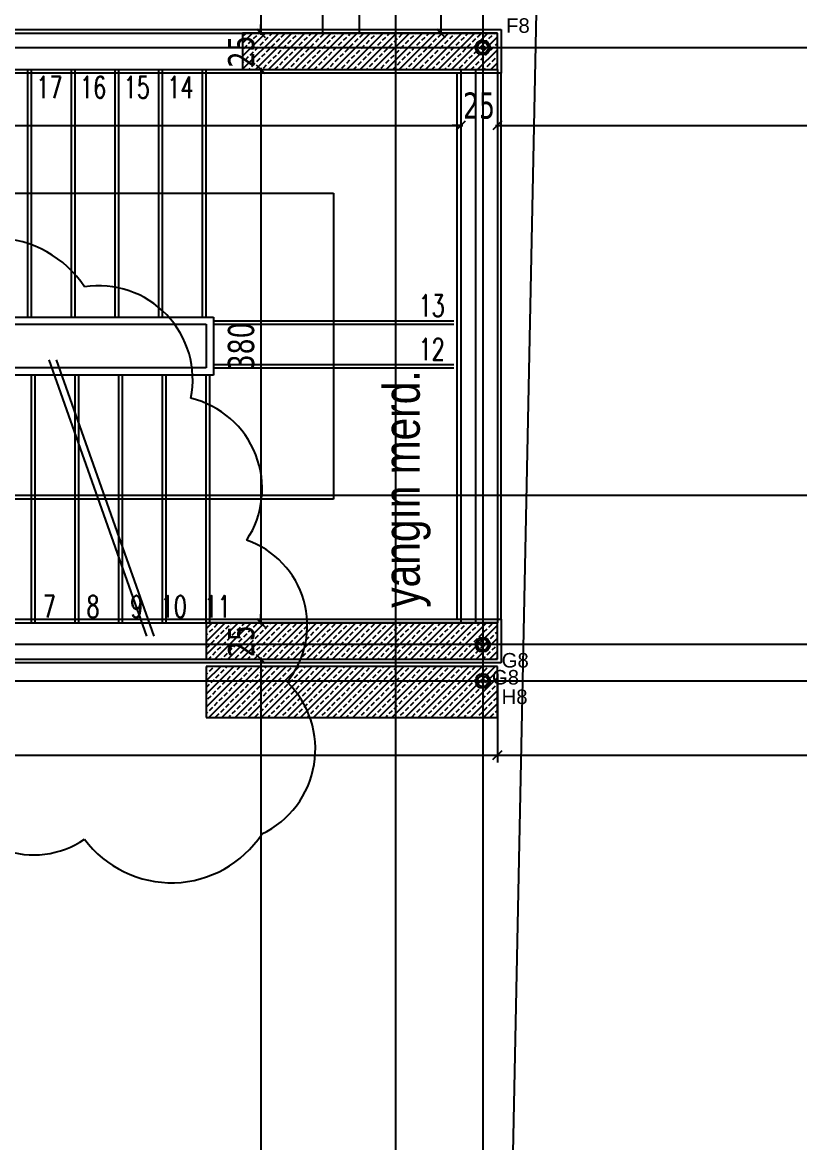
# Model space of a CAD drawing. Header units: millimetres. Extents: x 43168.9 to 43194.6, y -25545.1 to -25543.4.
# Drawn here: x 43169.7746 to 43169.8814, y -25544.6173 to -25544.4634 of the extents above; entities that cross this region are included whole.
import ezdxf
from ezdxf.enums import TextEntityAlignment as Align

# ---------------------------------------------------------------- set-up
doc = ezdxf.new("R2010")
doc.units = ezdxf.units.MM
doc.header["$LTSCALE"] = 200
for name, pattern in [('DASHDOT', [1, 0.5, -0.25, 0, -0.25]), ('DASHDOT2', [0.5, 0.25, -0.125, 0, -0.125]), ('HIDDEN2', [0.1875, 0.125, -0.0625])]:
    doc.linetypes.add(name, pattern=pattern)
for name, color, linetype in [('aks_sgh', 5, 'DASHDOT2'), ('duv_sgh', 4, 'Continuous'), ('gor-3_sgh', 191, 'Continuous'), ('gor-4_sgh', 17, 'Continuous'), ('izd-alt_sgh', 8, 'HIDDEN2'), ('kesitcizgisi_sgh', 22, 'Continuous'), ('kolon-b.a_sgh', 6, 'Continuous'), ('merdi_sgh', 3, 'Continuous'), ('olcuic_sgh', 183, 'Continuous'), ('sembol_sgh', 8, 'Continuous'), ('siva_sgh', 145, 'Continuous'), ('tarama-betonarme_sgh', 223, 'Continuous'), ('yapi-yaklasma_sgh', 41, 'DASHDOT'), ('yazi-mahal_sgh', 12, 'Continuous'), ('yazi-merdi_sgh', 9, 'Continuous')]:
    doc.layers.add(name, color=color, linetype=linetype)
doc.styles.add('1-200', font='arial.ttf', dxfattribs={"height": 60})
doc.styles.add('dim', font='VERDANA.TTF', dxfattribs={"width": 0.7})
doc.styles.add('text2', font='arial.ttf')
doc.styles.add('text3', font='simplex8.shx', dxfattribs={"width": 0.7})

msp = doc.modelspace()

# ---------------------------------------------------------------- hatches: boundary and pattern name
h = msp.add_hatch(color=256)
edge = h.paths.add_edge_path()
edge.add_arc((43169.83788, -25544.46692), 0.001, 0, 360)
edge = h.paths.add_edge_path(flags=16)
edge.add_arc((43169.83788, -25544.46692), 0.00075, 0, 360)
h = msp.add_hatch(color=256)
edge = h.paths.add_edge_path()
edge.add_arc((43169.83788, -25544.46692), 0.001, 0, 360)
edge = h.paths.add_edge_path(flags=16)
edge.add_arc((43169.83788, -25544.46692), 0.00075, 0, 360)
h = msp.add_hatch(color=256)
edge = h.paths.add_edge_path()
edge.add_arc((43169.83788, -25544.54892), 0.001, 0, 360)
edge = h.paths.add_edge_path(flags=16)
edge.add_arc((43169.83788, -25544.54892), 0.00075, 0, 360)
h = msp.add_hatch(color=256)
edge = h.paths.add_edge_path()
edge.add_arc((43169.83788, -25544.54892), 0.001, 0, 360)
edge = h.paths.add_edge_path(flags=16)
edge.add_arc((43169.83788, -25544.54892), 0.00075, 0, 360)
h = msp.add_hatch(color=256)
edge = h.paths.add_edge_path()
edge.add_arc((43169.83788, -25544.55392), 0.001, 0, 360)
edge = h.paths.add_edge_path(flags=16)
edge.add_arc((43169.83788, -25544.55392), 0.00075, 0, 360)

# ---------------------------------------------------------------- linework, layer by layer
at = {"color": 0, "linetype": 'ByBlock', "lineweight": -2}
for p, q in [((43169.80679, -25544.46432), (43169.80799, -25544.46552)), ((43169.80679, -25544.46432), (43169.80799, -25544.46552)), ((43169.83152, -25544.46432), (43169.83272, -25544.46552)), ((43169.83768, -25544.46712), (43169.83768, -25544.46672)), ((43169.83768, -25544.46672), (43169.83808, -25544.46672)), ((43169.83768, -25544.46712), (43169.83768, -25544.46672)), ((43169.83768, -25544.46672), (43169.83808, -25544.46672)), ((43169.83808, -25544.46712), (43169.83768, -25544.46712)), ((43169.83808, -25544.46712), (43169.83768, -25544.46712)), ((43169.83781, -25544.46685), (43169.83795, -25544.46699)), ((43169.83781, -25544.46699), (43169.83795, -25544.46685)), ((43169.83781, -25544.46685), (43169.83795, -25544.46699)), ((43169.83781, -25544.46699), (43169.83795, -25544.46685)), ((43169.83808, -25544.46672), (43169.83808, -25544.46712)), ((43169.83808, -25544.46672), (43169.83808, -25544.46712)), ((43169.80799, -25544.47052), (43169.80679, -25544.46932)), ((43169.80799, -25544.47052), (43169.80679, -25544.46932)), ((43169.83428, -25544.47819), (43169.83548, -25544.47699)), ((43169.83428, -25544.47819), (43169.83548, -25544.47699)), ((43169.84048, -25544.47699), (43169.83928, -25544.47819)), ((43169.84048, -25544.47699), (43169.83928, -25544.47819)), ((43169.80679, -25544.54532), (43169.80799, -25544.54652)), ((43169.80679, -25544.54532), (43169.80799, -25544.54652)), ((43169.83768, -25544.54912), (43169.83768, -25544.54872)), ((43169.83768, -25544.54872), (43169.83808, -25544.54872)), ((43169.83768, -25544.54912), (43169.83768, -25544.54872)), ((43169.83768, -25544.54872), (43169.83808, -25544.54872)), ((43169.83808, -25544.54872), (43169.83808, -25544.54912)), ((43169.83808, -25544.54872), (43169.83808, -25544.54912)), ((43169.80799, -25544.55152), (43169.80679, -25544.55032)), ((43169.80799, -25544.55152), (43169.80679, -25544.55032)), ((43169.83808, -25544.54912), (43169.83768, -25544.54912)), ((43169.83808, -25544.54912), (43169.83768, -25544.54912)), ((43169.83781, -25544.54885), (43169.83795, -25544.54899)), ((43169.83781, -25544.54899), (43169.83795, -25544.54885)), ((43169.83781, -25544.54885), (43169.83795, -25544.54899)), ((43169.83781, -25544.54899), (43169.83795, -25544.54885)), ((43169.83768, -25544.55412), (43169.83768, -25544.55372)), ((43169.83768, -25544.55372), (43169.83808, -25544.55372)), ((43169.83808, -25544.55412), (43169.83768, -25544.55412)), ((43169.83781, -25544.55385), (43169.83795, -25544.55399)), ((43169.83781, -25544.55399), (43169.83795, -25544.55385)), ((43169.83808, -25544.55372), (43169.83808, -25544.55412)), ((43169.83928, -25544.5647), (43169.84048, -25544.5635)), ((43169.84048, -25544.5635), (43169.83928, -25544.5647))]:
    msp.add_line(p, q, dxfattribs=at)
at = {"linetype": 'DASHDOT'}
msp.add_line((43169.86213, -25544.52837), (43169.98583, -25544.52837), dxfattribs=at)
at = {"color": 0, "linetype": 'Continuous', "lineweight": -2}
for centre, radius in [((43169.83788, -25544.46692), 0.001), ((43169.83788, -25544.46692), 0.001), ((43169.83788, -25544.46692), 0.00075), ((43169.83788, -25544.46692), 0.00075), ((43169.83788, -25544.54892), 0.001), ((43169.83788, -25544.54892), 0.001), ((43169.83788, -25544.54892), 0.00075), ((43169.83788, -25544.54892), 0.00075), ((43169.83788, -25544.55392), 0.001), ((43169.83788, -25544.55392), 0.00075)]:
    msp.add_circle(centre, radius, dxfattribs=at)
for centre, radius, start, end in [((43169.77073, -25544.50795), 0.01488, 33.364, 143.364), ((43169.78511, -25544.51254), 0.01292, 348.6795, 98.6795), ((43169.79479, -25544.5275), 0.01278, 326.4557, 76.4557), ((43169.8014, -25544.54626), 0.01237, 320.9515, 70.9515), ((43169.80196, -25544.56327), 0.01292, 295.5339, 45.5339), ((43169.77619, -25544.56557), 0.01224, 194.6844, 304.6844), ((43169.7951, -25544.56675), 0.01488, 216.6359, 326.6359)]:
    msp.add_arc(centre, radius, start, end)
at = {"layer": 'aks_sgh'}
for p, q in [((43169.82588, -25543.74092), (43169.82588, -25544.78992)), ((43169.83788, -25543.74092), (43169.83788, -25544.78992)), ((43169.99088, -25544.46692), (43169.01488, -25544.46692)), ((43169.99088, -25544.54892), (43169.01488, -25544.54892)), ((43169.99088, -25544.55392), (43169.01488, -25544.55392))]:
    msp.add_line(p, q, dxfattribs=at)
at = {"layer": 'duv_sgh'}
for p, q in [((43169.81588, -25544.34992), (43169.81588, -25544.46492)), ((43169.82088, -25544.34992), (43169.82088, -25544.46492)), ((43169.69488, -25544.46492), (43169.83988, -25544.46492)), ((43169.83988, -25544.46992), (43169.83988, -25544.46492)), ((43169.69888, -25544.46992), (43169.83488, -25544.46992)), ((43169.83488, -25544.46992), (43169.83988, -25544.46992)), ((43169.69888, -25544.54592), (43169.83488, -25544.54592)), ((43169.83488, -25544.54592), (43169.83988, -25544.54592)), ((43169.83988, -25544.55092), (43169.83988, -25544.54592)), ((43169.69488, -25544.55092), (43169.83988, -25544.55092))]:
    msp.add_line(p, q, dxfattribs=at)
at = {"layer": 'gor-3_sgh'}
for p, q in [((43169.83438, -25544.54542), (43169.83438, -25544.47042)), ((43169.84038, -25544.54542), (43169.84038, -25544.47042))]:
    msp.add_line(p, q, dxfattribs=at)
at = {"layer": 'gor-4_sgh'}
for p, q in [((43169.83688, -25544.46992), (43169.83688, -25544.54592)), ((43169.83788, -25544.46992), (43169.83788, -25544.54592))]:
    msp.add_line(p, q, dxfattribs=at)
at = {"layer": 'izd-alt_sgh'}
for p, q in [((43169.77538, -25544.50392), (43169.77538, -25544.46992)), ((43169.78138, -25544.50392), (43169.78138, -25544.46992)), ((43169.78738, -25544.50392), (43169.78738, -25544.46992)), ((43169.79338, -25544.50392), (43169.79338, -25544.46992)), ((43169.79938, -25544.50392), (43169.79938, -25544.46992)), ((43169.83488, -25544.46992), (43169.83488, -25544.54592)), ((43169.83988, -25544.46992), (43169.83988, -25544.54592)), ((43169.80088, -25544.50442), (43169.83388, -25544.50442)), ((43169.80088, -25544.51042), (43169.83388, -25544.51042)), ((43169.77638, -25544.54592), (43169.77638, -25544.51192)), ((43169.78238, -25544.54592), (43169.78238, -25544.51192)), ((43169.78838, -25544.54592), (43169.78838, -25544.51192)), ((43169.79438, -25544.54592), (43169.79438, -25544.51192)), ((43169.80038, -25544.54592), (43169.80038, -25544.51192))]:
    msp.add_line(p, q, dxfattribs=at)
at = {"layer": 'kesitcizgisi_sgh', "linetype": 'DASHDOT'}
msp.add_line((43169.06963, -25544.52837), (43169.86213, -25544.52837), dxfattribs=at)
at = {"layer": 'kolon-b.a_sgh'}
for p, q in [((43169.83988, -25544.46492), (43169.80488, -25544.46492)), ((43169.80488, -25544.46492), (43169.80488, -25544.46992)), ((43169.83988, -25544.46992), (43169.83988, -25544.46492)), ((43169.80488, -25544.46992), (43169.83988, -25544.46992)), ((43169.83988, -25544.54592), (43169.79988, -25544.54592)), ((43169.79988, -25544.54592), (43169.79988, -25544.55092)), ((43169.83988, -25544.55092), (43169.83988, -25544.54592)), ((43169.79988, -25544.55092), (43169.83988, -25544.55092)), ((43169.83988, -25544.55192), (43169.79988, -25544.55192)), ((43169.79988, -25544.55192), (43169.79988, -25544.55892)), ((43169.83988, -25544.55892), (43169.83988, -25544.55192)), ((43169.79988, -25544.55892), (43169.83988, -25544.55892))]:
    msp.add_line(p, q, dxfattribs=at)
at = {"layer": 'merdi_sgh'}
for p, q in [((43169.77588, -25544.50392), (43169.77588, -25544.46992)), ((43169.78188, -25544.50392), (43169.78188, -25544.46992)), ((43169.78788, -25544.50392), (43169.78788, -25544.46992)), ((43169.79388, -25544.50392), (43169.79388, -25544.46992)), ((43169.79988, -25544.50392), (43169.79988, -25544.46992)), ((43169.80088, -25544.50492), (43169.83388, -25544.50492)), ((43169.80088, -25544.51092), (43169.83388, -25544.51092)), ((43169.77588, -25544.54592), (43169.77588, -25544.51192)), ((43169.78188, -25544.54592), (43169.78188, -25544.51192)), ((43169.78788, -25544.54592), (43169.78788, -25544.51192)), ((43169.79388, -25544.54592), (43169.79388, -25544.51192)), ((43169.79988, -25544.54592), (43169.79988, -25544.51192))]:
    msp.add_line(p, q, dxfattribs=at)
at = {"layer": 'merdi_sgh', "color": 43}
for p, q in [((43169.73888, -25544.50392), (43169.79488, -25544.50392)), ((43169.79488, -25544.50392), (43169.80088, -25544.50392)), ((43169.80088, -25544.50392), (43169.80088, -25544.51192)), ((43169.73988, -25544.50492), (43169.79388, -25544.50492)), ((43169.79388, -25544.50492), (43169.79988, -25544.50492)), ((43169.79988, -25544.50492), (43169.79988, -25544.51092)), ((43169.79388, -25544.51092), (43169.73988, -25544.51092)), ((43169.79988, -25544.51092), (43169.79388, -25544.51092)), ((43169.79488, -25544.51192), (43169.73888, -25544.51192)), ((43169.80088, -25544.51192), (43169.79488, -25544.51192))]:
    msp.add_line(p, q, dxfattribs=at)
at = {"layer": 'olcuic_sgh'}
for p, q in [((43169.83212, -25544.10967), (43169.83212, -25544.46517)), ((43169.80739, -25544.34967), (43169.80739, -25544.46517)), ((43169.80739, -25544.46492), (43169.80739, -25544.46372)), ((43169.81388, -25544.46492), (43169.80639, -25544.46492)), ((43169.81388, -25544.46492), (43169.80639, -25544.46492)), ((43169.82438, -25544.46492), (43169.83312, -25544.46492)), ((43169.80688, -25544.46992), (43169.80839, -25544.46992)), ((43169.80688, -25544.46992), (43169.80839, -25544.46992)), ((43169.80739, -25544.46967), (43169.80739, -25544.54617)), ((43169.80739, -25544.46992), (43169.80739, -25544.47112)), ((43169.83488, -25544.47192), (43169.83488, -25544.47859)), ((43169.83488, -25544.47192), (43169.83488, -25544.47859)), ((43169.83988, -25544.47192), (43169.83988, -25544.47859)), ((43169.83988, -25544.47192), (43169.83988, -25544.47859)), ((43169.69863, -25544.47759), (43169.83513, -25544.47759)), ((43169.83488, -25544.47759), (43169.83368, -25544.47759)), ((43169.83963, -25544.47759), (43169.94023, -25544.47759)), ((43169.83988, -25544.47759), (43169.84108, -25544.47759)), ((43169.80739, -25544.54592), (43169.80739, -25544.54472)), ((43169.80688, -25544.54592), (43169.80839, -25544.54592)), ((43169.80688, -25544.54592), (43169.80839, -25544.54592)), ((43169.80688, -25544.55092), (43169.80839, -25544.55092)), ((43169.80688, -25544.55092), (43169.80839, -25544.55092)), ((43169.80739, -25544.55067), (43169.80739, -25544.76313)), ((43169.80739, -25544.55092), (43169.80739, -25544.55212)), ((43169.83988, -25544.55292), (43169.83988, -25544.5651)), ((43169.83988, -25544.55292), (43169.83988, -25544.5651)), ((43169.60263, -25544.5641), (43169.84013, -25544.5641)), ((43169.83963, -25544.5641), (43169.93858, -25544.5641))]:
    msp.add_line(p, q, dxfattribs=at)
at = {"layer": 'sembol_sgh'}
for p, q in [((43169.73988, -25544.48692), (43169.81188, -25544.48692)), ((43169.80588, -25544.48692), (43169.81738, -25544.48692)), ((43169.81738, -25544.48692), (43169.81738, -25544.52892)), ((43169.77828, -25544.5098), (43169.79168, -25544.54776)), ((43169.77928, -25544.5098), (43169.79268, -25544.54776)), ((43169.81188, -25544.52892), (43169.74588, -25544.52892)), ((43169.81738, -25544.52892), (43169.80588, -25544.52892))]:
    msp.add_line(p, q, dxfattribs=at)
at = {"layer": 'siva_sgh'}
for p, q in [((43169.69438, -25544.46442), (43169.84038, -25544.46442)), ((43169.84038, -25544.46442), (43169.84038, -25544.47042)), ((43169.84038, -25544.47042), (43169.69938, -25544.47042)), ((43169.69938, -25544.54542), (43169.84038, -25544.54542)), ((43169.84038, -25544.54542), (43169.84038, -25544.55142)), ((43169.84038, -25544.55142), (43169.69438, -25544.55142))]:
    msp.add_line(p, q, dxfattribs=at)
at = {"layer": 'tarama-betonarme_sgh'}
for p, q in [((43169.80488, -25544.46629), (43169.80625, -25544.46492)), ((43169.80488, -25544.46809), (43169.80805, -25544.46492)), ((43169.80488, -25544.46988), (43169.80984, -25544.46492)), ((43169.80488, -25544.46539), (43169.80526, -25544.46501)), ((43169.80639, -25544.46568), (43169.80683, -25544.46523)), ((43169.80664, -25544.46992), (43169.81164, -25544.46492)), ((43169.80706, -25544.46501), (43169.80715, -25544.46492)), ((43169.80796, -25544.46591), (43169.80841, -25544.46546)), ((43169.80844, -25544.46992), (43169.81344, -25544.46492)), ((43169.80863, -25544.46523), (43169.80895, -25544.46492)), ((43169.80953, -25544.46613), (43169.80998, -25544.46568)), ((43169.8102, -25544.46546), (43169.81065, -25544.46501)), ((43169.81023, -25544.46992), (43169.81523, -25544.46492)), ((43169.81177, -25544.46568), (43169.81222, -25544.46523)), ((43169.81203, -25544.46992), (43169.81703, -25544.46492)), ((43169.81245, -25544.46501), (43169.81254, -25544.46492)), ((43169.81335, -25544.46591), (43169.81379, -25544.46546)), ((43169.81382, -25544.46992), (43169.81882, -25544.46492)), ((43169.81402, -25544.46523), (43169.81433, -25544.46492)), ((43169.81492, -25544.46613), (43169.81537, -25544.46568)), ((43169.81559, -25544.46546), (43169.81604, -25544.46501)), ((43169.81562, -25544.46992), (43169.82062, -25544.46492)), ((43169.81716, -25544.46568), (43169.81761, -25544.46523)), ((43169.81742, -25544.46992), (43169.82242, -25544.46492)), ((43169.81784, -25544.46501), (43169.81793, -25544.46492)), ((43169.81873, -25544.46591), (43169.81918, -25544.46546)), ((43169.81921, -25544.46992), (43169.82421, -25544.46492)), ((43169.81941, -25544.46523), (43169.81972, -25544.46492)), ((43169.82031, -25544.46613), (43169.82075, -25544.46568)), ((43169.82098, -25544.46546), (43169.82143, -25544.46501)), ((43169.82101, -25544.46992), (43169.82601, -25544.46492)), ((43169.82255, -25544.46568), (43169.823, -25544.46523)), ((43169.8228, -25544.46992), (43169.8278, -25544.46492)), ((43169.82322, -25544.46501), (43169.82331, -25544.46492)), ((43169.82412, -25544.46591), (43169.82457, -25544.46546)), ((43169.8246, -25544.46992), (43169.8296, -25544.46492)), ((43169.8248, -25544.46523), (43169.82511, -25544.46492)), ((43169.82569, -25544.46613), (43169.82614, -25544.46568)), ((43169.82637, -25544.46546), (43169.82682, -25544.46501)), ((43169.8264, -25544.46992), (43169.8314, -25544.46492)), ((43169.82794, -25544.46568), (43169.82839, -25544.46523)), ((43169.82819, -25544.46992), (43169.83319, -25544.46492)), ((43169.82861, -25544.46501), (43169.8287, -25544.46492)), ((43169.82951, -25544.46591), (43169.82996, -25544.46546)), ((43169.82999, -25544.46992), (43169.83499, -25544.46492)), ((43169.83018, -25544.46523), (43169.8305, -25544.46492)), ((43169.83108, -25544.46613), (43169.83153, -25544.46568)), ((43169.83176, -25544.46546), (43169.8322, -25544.46501)), ((43169.83178, -25544.46992), (43169.83678, -25544.46492)), ((43169.83333, -25544.46568), (43169.83378, -25544.46523)), ((43169.83358, -25544.46992), (43169.83858, -25544.46492)), ((43169.834, -25544.46501), (43169.83409, -25544.46492)), ((43169.8349, -25544.46591), (43169.83535, -25544.46546)), ((43169.83538, -25544.46992), (43169.83988, -25544.46542)), ((43169.83557, -25544.46523), (43169.83589, -25544.46492)), ((43169.83647, -25544.46613), (43169.83692, -25544.46568)), ((43169.83714, -25544.46546), (43169.83759, -25544.46501)), ((43169.83871, -25544.46568), (43169.83916, -25544.46523)), ((43169.83939, -25544.46501), (43169.83948, -25544.46492)), ((43169.80504, -25544.46703), (43169.80549, -25544.46658)), ((43169.80571, -25544.46636), (43169.80616, -25544.46591)), ((43169.80661, -25544.46725), (43169.80706, -25544.46681)), ((43169.80728, -25544.46658), (43169.80773, -25544.46613)), ((43169.80818, -25544.46748), (43169.80863, -25544.46703)), ((43169.80886, -25544.46681), (43169.8093, -25544.46636)), ((43169.80975, -25544.4677), (43169.8102, -25544.46725)), ((43169.81043, -25544.46703), (43169.81088, -25544.46658)), ((43169.8111, -25544.46636), (43169.81155, -25544.46591)), ((43169.812, -25544.46725), (43169.81245, -25544.46681)), ((43169.81267, -25544.46658), (43169.81312, -25544.46613)), ((43169.81357, -25544.46748), (43169.81402, -25544.46703)), ((43169.81424, -25544.46681), (43169.81469, -25544.46636)), ((43169.81514, -25544.4677), (43169.81559, -25544.46725)), ((43169.81582, -25544.46703), (43169.81626, -25544.46658)), ((43169.81649, -25544.46636), (43169.81694, -25544.46591)), ((43169.81739, -25544.46725), (43169.81784, -25544.46681)), ((43169.81806, -25544.46658), (43169.81851, -25544.46613)), ((43169.81896, -25544.46748), (43169.81941, -25544.46703)), ((43169.81963, -25544.46681), (43169.82008, -25544.46636)), ((43169.82053, -25544.4677), (43169.82098, -25544.46725)), ((43169.8212, -25544.46703), (43169.82165, -25544.46658)), ((43169.82188, -25544.46636), (43169.82233, -25544.46591)), ((43169.82277, -25544.46725), (43169.82322, -25544.46681)), ((43169.82345, -25544.46658), (43169.8239, -25544.46613)), ((43169.82435, -25544.46748), (43169.8248, -25544.46703)), ((43169.82502, -25544.46681), (43169.82547, -25544.46636)), ((43169.82592, -25544.4677), (43169.82637, -25544.46725)), ((43169.82659, -25544.46703), (43169.82704, -25544.46658)), ((43169.82726, -25544.46636), (43169.82771, -25544.46591)), ((43169.82816, -25544.46725), (43169.82861, -25544.46681)), ((43169.82884, -25544.46658), (43169.82929, -25544.46613)), ((43169.82973, -25544.46748), (43169.83018, -25544.46703)), ((43169.83041, -25544.46681), (43169.83086, -25544.46636)), ((43169.83131, -25544.4677), (43169.83176, -25544.46725)), ((43169.83198, -25544.46703), (43169.83243, -25544.46658)), ((43169.83265, -25544.46636), (43169.8331, -25544.46591)), ((43169.83355, -25544.46725), (43169.834, -25544.46681)), ((43169.83422, -25544.46658), (43169.83467, -25544.46613)), ((43169.83512, -25544.46748), (43169.83557, -25544.46703)), ((43169.8358, -25544.46681), (43169.83625, -25544.46636)), ((43169.83669, -25544.4677), (43169.83714, -25544.46725)), ((43169.83717, -25544.46992), (43169.83988, -25544.46721)), ((43169.83737, -25544.46703), (43169.83782, -25544.46658)), ((43169.83804, -25544.46636), (43169.83849, -25544.46591)), ((43169.83894, -25544.46725), (43169.83939, -25544.46681)), ((43169.83961, -25544.46658), (43169.83988, -25544.46631)), ((43169.80526, -25544.4686), (43169.80571, -25544.46815)), ((43169.80594, -25544.46793), (43169.80639, -25544.46748)), ((43169.80683, -25544.46883), (43169.80728, -25544.46838)), ((43169.80751, -25544.46815), (43169.80796, -25544.4677)), ((43169.80841, -25544.46905), (43169.80886, -25544.4686)), ((43169.80908, -25544.46838), (43169.80953, -25544.46793)), ((43169.81065, -25544.4686), (43169.8111, -25544.46815)), ((43169.81133, -25544.46793), (43169.81177, -25544.46748)), ((43169.81222, -25544.46883), (43169.81267, -25544.46838)), ((43169.8129, -25544.46815), (43169.81335, -25544.4677)), ((43169.81379, -25544.46905), (43169.81424, -25544.4686)), ((43169.81447, -25544.46838), (43169.81492, -25544.46793)), ((43169.81604, -25544.4686), (43169.81649, -25544.46815)), ((43169.81671, -25544.46793), (43169.81716, -25544.46748)), ((43169.81761, -25544.46883), (43169.81806, -25544.46838)), ((43169.81828, -25544.46815), (43169.81873, -25544.4677)), ((43169.81918, -25544.46905), (43169.81963, -25544.4686)), ((43169.81986, -25544.46838), (43169.82031, -25544.46793)), ((43169.82143, -25544.4686), (43169.82188, -25544.46815)), ((43169.8221, -25544.46793), (43169.82255, -25544.46748)), ((43169.823, -25544.46883), (43169.82345, -25544.46838)), ((43169.82367, -25544.46815), (43169.82412, -25544.4677)), ((43169.82457, -25544.46905), (43169.82502, -25544.4686)), ((43169.82524, -25544.46838), (43169.82569, -25544.46793)), ((43169.82682, -25544.4686), (43169.82726, -25544.46815)), ((43169.82749, -25544.46793), (43169.82794, -25544.46748)), ((43169.82839, -25544.46883), (43169.82884, -25544.46838)), ((43169.82906, -25544.46815), (43169.82951, -25544.4677)), ((43169.82996, -25544.46905), (43169.83041, -25544.4686)), ((43169.83063, -25544.46838), (43169.83108, -25544.46793)), ((43169.8322, -25544.4686), (43169.83265, -25544.46815)), ((43169.83288, -25544.46793), (43169.83333, -25544.46748)), ((43169.83378, -25544.46883), (43169.83422, -25544.46838)), ((43169.83445, -25544.46815), (43169.8349, -25544.4677)), ((43169.83535, -25544.46905), (43169.8358, -25544.4686)), ((43169.83602, -25544.46838), (43169.83647, -25544.46793)), ((43169.83759, -25544.4686), (43169.83804, -25544.46815)), ((43169.83827, -25544.46793), (43169.83871, -25544.46748)), ((43169.83916, -25544.46883), (43169.83961, -25544.46838)), ((43169.83984, -25544.46815), (43169.83988, -25544.46811)), ((43169.80488, -25544.46899), (43169.80504, -25544.46883)), ((43169.80574, -25544.46992), (43169.80594, -25544.46972)), ((43169.80616, -25544.4695), (43169.80661, -25544.46905)), ((43169.80773, -25544.46972), (43169.80818, -25544.46928)), ((43169.80933, -25544.46992), (43169.80975, -25544.4695)), ((43169.80998, -25544.46928), (43169.81043, -25544.46883)), ((43169.81113, -25544.46992), (43169.81133, -25544.46972)), ((43169.81155, -25544.4695), (43169.812, -25544.46905)), ((43169.81312, -25544.46972), (43169.81357, -25544.46928)), ((43169.81472, -25544.46992), (43169.81514, -25544.4695)), ((43169.81537, -25544.46928), (43169.81582, -25544.46883)), ((43169.81652, -25544.46992), (43169.81671, -25544.46972)), ((43169.81694, -25544.4695), (43169.81739, -25544.46905)), ((43169.81851, -25544.46972), (43169.81896, -25544.46928)), ((43169.82011, -25544.46992), (43169.82053, -25544.4695)), ((43169.82075, -25544.46928), (43169.8212, -25544.46883)), ((43169.82191, -25544.46992), (43169.8221, -25544.46972)), ((43169.82233, -25544.4695), (43169.82277, -25544.46905)), ((43169.8239, -25544.46972), (43169.82435, -25544.46928)), ((43169.8255, -25544.46992), (43169.82592, -25544.4695)), ((43169.82614, -25544.46928), (43169.82659, -25544.46883)), ((43169.82729, -25544.46992), (43169.82749, -25544.46972)), ((43169.82771, -25544.4695), (43169.82816, -25544.46905)), ((43169.82929, -25544.46972), (43169.82973, -25544.46928)), ((43169.83089, -25544.46992), (43169.83131, -25544.4695)), ((43169.83153, -25544.46928), (43169.83198, -25544.46883)), ((43169.83268, -25544.46992), (43169.83288, -25544.46972)), ((43169.8331, -25544.4695), (43169.83355, -25544.46905)), ((43169.83467, -25544.46972), (43169.83512, -25544.46928)), ((43169.83627, -25544.46992), (43169.83669, -25544.4695)), ((43169.83692, -25544.46928), (43169.83737, -25544.46883)), ((43169.83807, -25544.46992), (43169.83827, -25544.46972)), ((43169.83849, -25544.4695), (43169.83894, -25544.46905)), ((43169.83897, -25544.46992), (43169.83988, -25544.46901)), ((43169.79988, -25544.54673), (43169.80069, -25544.54592)), ((43169.79988, -25544.54852), (43169.80248, -25544.54592)), ((43169.79988, -25544.55032), (43169.80428, -25544.54592)), ((43169.80032, -25544.54718), (43169.80077, -25544.54673)), ((43169.801, -25544.54651), (43169.80145, -25544.54606)), ((43169.80107, -25544.55092), (43169.80607, -25544.54592)), ((43169.8019, -25544.5474), (43169.80234, -25544.54695)), ((43169.80257, -25544.54673), (43169.80302, -25544.54628)), ((43169.80287, -25544.55092), (43169.80787, -25544.54592)), ((43169.80324, -25544.54606), (43169.80338, -25544.54592)), ((43169.80347, -25544.54763), (43169.80392, -25544.54718)), ((43169.80414, -25544.54695), (43169.80459, -25544.54651)), ((43169.80467, -25544.55092), (43169.80967, -25544.54592)), ((43169.80481, -25544.54628), (43169.80518, -25544.54592)), ((43169.80571, -25544.54718), (43169.80616, -25544.54673)), ((43169.80639, -25544.54651), (43169.80683, -25544.54606)), ((43169.80646, -25544.55092), (43169.81146, -25544.54592)), ((43169.80728, -25544.5474), (43169.80773, -25544.54695)), ((43169.80796, -25544.54673), (43169.80841, -25544.54628)), ((43169.80826, -25544.55092), (43169.81326, -25544.54592)), ((43169.80863, -25544.54606), (43169.80877, -25544.54592)), ((43169.80886, -25544.54763), (43169.8093, -25544.54718)), ((43169.80953, -25544.54695), (43169.80998, -25544.54651)), ((43169.81005, -25544.55092), (43169.81505, -25544.54592)), ((43169.8102, -25544.54628), (43169.81056, -25544.54592)), ((43169.8111, -25544.54718), (43169.81155, -25544.54673)), ((43169.81177, -25544.54651), (43169.81222, -25544.54606)), ((43169.81185, -25544.55092), (43169.81685, -25544.54592)), ((43169.81267, -25544.5474), (43169.81312, -25544.54695)), ((43169.81335, -25544.54673), (43169.81379, -25544.54628)), ((43169.81365, -25544.55092), (43169.81865, -25544.54592)), ((43169.81402, -25544.54606), (43169.81416, -25544.54592)), ((43169.81424, -25544.54763), (43169.81469, -25544.54718)), ((43169.81492, -25544.54695), (43169.81537, -25544.54651)), ((43169.81544, -25544.55092), (43169.82044, -25544.54592)), ((43169.81559, -25544.54628), (43169.81595, -25544.54592)), ((43169.81649, -25544.54718), (43169.81694, -25544.54673)), ((43169.81716, -25544.54651), (43169.81761, -25544.54606)), ((43169.81724, -25544.55092), (43169.82224, -25544.54592)), ((43169.81806, -25544.5474), (43169.81851, -25544.54695)), ((43169.81873, -25544.54673), (43169.81918, -25544.54628)), ((43169.81903, -25544.55092), (43169.82403, -25544.54592)), ((43169.81941, -25544.54606), (43169.81954, -25544.54592)), ((43169.81963, -25544.54763), (43169.82008, -25544.54718)), ((43169.82031, -25544.54695), (43169.82075, -25544.54651)), ((43169.82083, -25544.55092), (43169.82583, -25544.54592)), ((43169.82098, -25544.54628), (43169.82134, -25544.54592)), ((43169.82188, -25544.54718), (43169.82233, -25544.54673)), ((43169.82255, -25544.54651), (43169.823, -25544.54606)), ((43169.82263, -25544.55092), (43169.82763, -25544.54592)), ((43169.82345, -25544.5474), (43169.8239, -25544.54695)), ((43169.82412, -25544.54673), (43169.82457, -25544.54628)), ((43169.82442, -25544.55092), (43169.82942, -25544.54592)), ((43169.8248, -25544.54606), (43169.82493, -25544.54592)), ((43169.82502, -25544.54763), (43169.82547, -25544.54718)), ((43169.82569, -25544.54695), (43169.82614, -25544.54651)), ((43169.82622, -25544.55092), (43169.83122, -25544.54592)), ((43169.82637, -25544.54628), (43169.82673, -25544.54592)), ((43169.82726, -25544.54718), (43169.82771, -25544.54673)), ((43169.82794, -25544.54651), (43169.82839, -25544.54606)), ((43169.82801, -25544.55092), (43169.83301, -25544.54592)), ((43169.82884, -25544.5474), (43169.82929, -25544.54695)), ((43169.82951, -25544.54673), (43169.82996, -25544.54628)), ((43169.82981, -25544.55092), (43169.83481, -25544.54592)), ((43169.83018, -25544.54606), (43169.83032, -25544.54592)), ((43169.83041, -25544.54763), (43169.83086, -25544.54718)), ((43169.83108, -25544.54695), (43169.83153, -25544.54651)), ((43169.83161, -25544.55092), (43169.83661, -25544.54592)), ((43169.83176, -25544.54628), (43169.83212, -25544.54592)), ((43169.83265, -25544.54718), (43169.8331, -25544.54673)), ((43169.83333, -25544.54651), (43169.83378, -25544.54606)), ((43169.8334, -25544.55092), (43169.8384, -25544.54592)), ((43169.83422, -25544.5474), (43169.83467, -25544.54695)), ((43169.8349, -25544.54673), (43169.83535, -25544.54628)), ((43169.8352, -25544.55092), (43169.83988, -25544.54624)), ((43169.83557, -25544.54606), (43169.83571, -25544.54592)), ((43169.8358, -25544.54763), (43169.83625, -25544.54718)), ((43169.83647, -25544.54695), (43169.83692, -25544.54651)), ((43169.83714, -25544.54628), (43169.8375, -25544.54592)), ((43169.83804, -25544.54718), (43169.83849, -25544.54673)), ((43169.83871, -25544.54651), (43169.83916, -25544.54606)), ((43169.83961, -25544.5474), (43169.83988, -25544.54714)), ((43169.79988, -25544.54762), (43169.8001, -25544.5474)), ((43169.80055, -25544.54875), (43169.801, -25544.5483)), ((43169.80122, -25544.54808), (43169.80167, -25544.54763)), ((43169.80212, -25544.54897), (43169.80257, -25544.54853)), ((43169.80279, -25544.5483), (43169.80324, -25544.54785)), ((43169.80369, -25544.5492), (43169.80414, -25544.54875)), ((43169.80437, -25544.54853), (43169.80481, -25544.54808)), ((43169.80504, -25544.54785), (43169.80549, -25544.5474)), ((43169.80594, -25544.54875), (43169.80639, -25544.5483)), ((43169.80661, -25544.54808), (43169.80706, -25544.54763)), ((43169.80751, -25544.54897), (43169.80796, -25544.54853)), ((43169.80818, -25544.5483), (43169.80863, -25544.54785)), ((43169.80908, -25544.5492), (43169.80953, -25544.54875)), ((43169.80975, -25544.54853), (43169.8102, -25544.54808)), ((43169.81043, -25544.54785), (43169.81088, -25544.5474)), ((43169.81133, -25544.54875), (43169.81177, -25544.5483)), ((43169.812, -25544.54808), (43169.81245, -25544.54763)), ((43169.8129, -25544.54897), (43169.81335, -25544.54853)), ((43169.81357, -25544.5483), (43169.81402, -25544.54785)), ((43169.81447, -25544.5492), (43169.81492, -25544.54875)), ((43169.81514, -25544.54853), (43169.81559, -25544.54808)), ((43169.81582, -25544.54785), (43169.81626, -25544.5474)), ((43169.81671, -25544.54875), (43169.81716, -25544.5483)), ((43169.81739, -25544.54808), (43169.81784, -25544.54763)), ((43169.81828, -25544.54897), (43169.81873, -25544.54853)), ((43169.81896, -25544.5483), (43169.81941, -25544.54785)), ((43169.81986, -25544.5492), (43169.82031, -25544.54875)), ((43169.82053, -25544.54853), (43169.82098, -25544.54808)), ((43169.8212, -25544.54785), (43169.82165, -25544.5474)), ((43169.8221, -25544.54875), (43169.82255, -25544.5483)), ((43169.82277, -25544.54808), (43169.82322, -25544.54763)), ((43169.82367, -25544.54897), (43169.82412, -25544.54853)), ((43169.82435, -25544.5483), (43169.8248, -25544.54785)), ((43169.82524, -25544.5492), (43169.82569, -25544.54875)), ((43169.82592, -25544.54853), (43169.82637, -25544.54808)), ((43169.82659, -25544.54785), (43169.82704, -25544.5474)), ((43169.82749, -25544.54875), (43169.82794, -25544.5483)), ((43169.82816, -25544.54808), (43169.82861, -25544.54763)), ((43169.82906, -25544.54897), (43169.82951, -25544.54853)), ((43169.82973, -25544.5483), (43169.83018, -25544.54785)), ((43169.83063, -25544.5492), (43169.83108, -25544.54875)), ((43169.83131, -25544.54853), (43169.83176, -25544.54808)), ((43169.83198, -25544.54785), (43169.83243, -25544.5474)), ((43169.83288, -25544.54875), (43169.83333, -25544.5483)), ((43169.83355, -25544.54808), (43169.834, -25544.54763)), ((43169.83445, -25544.54897), (43169.8349, -25544.54853)), ((43169.83512, -25544.5483), (43169.83557, -25544.54785)), ((43169.83602, -25544.5492), (43169.83647, -25544.54875)), ((43169.83669, -25544.54853), (43169.83714, -25544.54808)), ((43169.83699, -25544.55092), (43169.83988, -25544.54804)), ((43169.83737, -25544.54785), (43169.83782, -25544.5474)), ((43169.83827, -25544.54875), (43169.83871, -25544.5483)), ((43169.83894, -25544.54808), (43169.83939, -25544.54763)), ((43169.79988, -25544.54942), (43169.80032, -25544.54897)), ((43169.80077, -25544.55032), (43169.80122, -25544.54987)), ((43169.80145, -25544.54965), (43169.8019, -25544.5492)), ((43169.80234, -25544.55055), (43169.80279, -25544.5501)), ((43169.80302, -25544.54987), (43169.80347, -25544.54942)), ((43169.80392, -25544.55077), (43169.80437, -25544.55032)), ((43169.80459, -25544.5501), (43169.80504, -25544.54965)), ((43169.80526, -25544.54942), (43169.80571, -25544.54897)), ((43169.80616, -25544.55032), (43169.80661, -25544.54987)), ((43169.80683, -25544.54965), (43169.80728, -25544.5492)), ((43169.80773, -25544.55055), (43169.80818, -25544.5501)), ((43169.80841, -25544.54987), (43169.80886, -25544.54942)), ((43169.8093, -25544.55077), (43169.80975, -25544.55032)), ((43169.80998, -25544.5501), (43169.81043, -25544.54965)), ((43169.81065, -25544.54942), (43169.8111, -25544.54897)), ((43169.81155, -25544.55032), (43169.812, -25544.54987)), ((43169.81222, -25544.54965), (43169.81267, -25544.5492)), ((43169.81312, -25544.55055), (43169.81357, -25544.5501)), ((43169.81379, -25544.54987), (43169.81424, -25544.54942)), ((43169.81469, -25544.55077), (43169.81514, -25544.55032)), ((43169.81537, -25544.5501), (43169.81582, -25544.54965)), ((43169.81604, -25544.54942), (43169.81649, -25544.54897)), ((43169.81694, -25544.55032), (43169.81739, -25544.54987)), ((43169.81761, -25544.54965), (43169.81806, -25544.5492)), ((43169.81851, -25544.55055), (43169.81896, -25544.5501)), ((43169.81918, -25544.54987), (43169.81963, -25544.54942)), ((43169.82008, -25544.55077), (43169.82053, -25544.55032)), ((43169.82075, -25544.5501), (43169.8212, -25544.54965)), ((43169.82143, -25544.54942), (43169.82188, -25544.54897)), ((43169.82233, -25544.55032), (43169.82277, -25544.54987)), ((43169.823, -25544.54965), (43169.82345, -25544.5492)), ((43169.8239, -25544.55055), (43169.82435, -25544.5501)), ((43169.82457, -25544.54987), (43169.82502, -25544.54942)), ((43169.82547, -25544.55077), (43169.82592, -25544.55032)), ((43169.82614, -25544.5501), (43169.82659, -25544.54965)), ((43169.82682, -25544.54942), (43169.82726, -25544.54897)), ((43169.82771, -25544.55032), (43169.82816, -25544.54987)), ((43169.82839, -25544.54965), (43169.82884, -25544.5492)), ((43169.82929, -25544.55055), (43169.82973, -25544.5501)), ((43169.82996, -25544.54987), (43169.83041, -25544.54942)), ((43169.83086, -25544.55077), (43169.83131, -25544.55032)), ((43169.83153, -25544.5501), (43169.83198, -25544.54965)), ((43169.8322, -25544.54942), (43169.83265, -25544.54897)), ((43169.8331, -25544.55032), (43169.83355, -25544.54987)), ((43169.83378, -25544.54965), (43169.83422, -25544.5492)), ((43169.83467, -25544.55055), (43169.83512, -25544.5501)), ((43169.83535, -25544.54987), (43169.8358, -25544.54942)), ((43169.83625, -25544.55077), (43169.83669, -25544.55032)), ((43169.83692, -25544.5501), (43169.83737, -25544.54965)), ((43169.83759, -25544.54942), (43169.83804, -25544.54897)), ((43169.83849, -25544.55032), (43169.83894, -25544.54987)), ((43169.83879, -25544.55092), (43169.83988, -25544.54983)), ((43169.83916, -25544.54965), (43169.83961, -25544.5492)), ((43169.83984, -25544.54897), (43169.83988, -25544.54893)), ((43169.80018, -25544.55092), (43169.80055, -25544.55055)), ((43169.80197, -25544.55092), (43169.80212, -25544.55077)), ((43169.80556, -25544.55092), (43169.80594, -25544.55055)), ((43169.80736, -25544.55092), (43169.80751, -25544.55077)), ((43169.81095, -25544.55092), (43169.81133, -25544.55055)), ((43169.81275, -25544.55092), (43169.8129, -25544.55077)), ((43169.81634, -25544.55092), (43169.81671, -25544.55055)), ((43169.81814, -25544.55092), (43169.81828, -25544.55077)), ((43169.82173, -25544.55092), (43169.8221, -25544.55055)), ((43169.82352, -25544.55092), (43169.82367, -25544.55077)), ((43169.82712, -25544.55092), (43169.82749, -25544.55055)), ((43169.82891, -25544.55092), (43169.82906, -25544.55077)), ((43169.8325, -25544.55092), (43169.83288, -25544.55055)), ((43169.8343, -25544.55092), (43169.83445, -25544.55077)), ((43169.83789, -25544.55092), (43169.83827, -25544.55055)), ((43169.83969, -25544.55092), (43169.83984, -25544.55077)), ((43169.79988, -25544.55211), (43169.80007, -25544.55192)), ((43169.79988, -25544.55391), (43169.80187, -25544.55192)), ((43169.79988, -25544.55571), (43169.80367, -25544.55192)), ((43169.79988, -25544.5575), (43169.80546, -25544.55192)), ((43169.79988, -25544.55301), (43169.8001, -25544.55279)), ((43169.80026, -25544.55892), (43169.80726, -25544.55192)), ((43169.80032, -25544.55257), (43169.80077, -25544.55212)), ((43169.80122, -25544.55346), (43169.80167, -25544.55302)), ((43169.8019, -25544.55279), (43169.80234, -25544.55234)), ((43169.80205, -25544.55892), (43169.80905, -25544.55192)), ((43169.80257, -25544.55212), (43169.80277, -25544.55192)), ((43169.80279, -25544.55369), (43169.80324, -25544.55324)), ((43169.80347, -25544.55302), (43169.80392, -25544.55257)), ((43169.80385, -25544.55892), (43169.81085, -25544.55192)), ((43169.80414, -25544.55234), (43169.80456, -25544.55192)), ((43169.80504, -25544.55324), (43169.80549, -25544.55279)), ((43169.80565, -25544.55892), (43169.81265, -25544.55192)), ((43169.80571, -25544.55257), (43169.80616, -25544.55212)), ((43169.80661, -25544.55346), (43169.80706, -25544.55302)), ((43169.80728, -25544.55279), (43169.80773, -25544.55234)), ((43169.80744, -25544.55892), (43169.81444, -25544.55192)), ((43169.80796, -25544.55212), (43169.80816, -25544.55192)), ((43169.80818, -25544.55369), (43169.80863, -25544.55324)), ((43169.80886, -25544.55302), (43169.8093, -25544.55257)), ((43169.80924, -25544.55892), (43169.81624, -25544.55192)), ((43169.80953, -25544.55234), (43169.80995, -25544.55192)), ((43169.81043, -25544.55324), (43169.81088, -25544.55279)), ((43169.81103, -25544.55892), (43169.81803, -25544.55192)), ((43169.8111, -25544.55257), (43169.81155, -25544.55212)), ((43169.812, -25544.55346), (43169.81245, -25544.55302)), ((43169.81267, -25544.55279), (43169.81312, -25544.55234)), ((43169.81283, -25544.55892), (43169.81983, -25544.55192)), ((43169.81335, -25544.55212), (43169.81354, -25544.55192)), ((43169.81357, -25544.55369), (43169.81402, -25544.55324)), ((43169.81424, -25544.55302), (43169.81469, -25544.55257)), ((43169.81463, -25544.55892), (43169.82163, -25544.55192)), ((43169.81492, -25544.55234), (43169.81534, -25544.55192)), ((43169.81582, -25544.55324), (43169.81626, -25544.55279)), ((43169.81642, -25544.55892), (43169.82342, -25544.55192)), ((43169.81649, -25544.55257), (43169.81694, -25544.55212)), ((43169.81739, -25544.55346), (43169.81784, -25544.55302)), ((43169.81806, -25544.55279), (43169.81851, -25544.55234)), ((43169.81822, -25544.55892), (43169.82522, -25544.55192)), ((43169.81873, -25544.55212), (43169.81893, -25544.55192)), ((43169.81896, -25544.55369), (43169.81941, -25544.55324)), ((43169.81963, -25544.55302), (43169.82008, -25544.55257)), ((43169.82001, -25544.55892), (43169.82701, -25544.55192)), ((43169.82031, -25544.55234), (43169.82073, -25544.55192)), ((43169.8212, -25544.55324), (43169.82165, -25544.55279)), ((43169.82181, -25544.55892), (43169.82881, -25544.55192)), ((43169.82188, -25544.55257), (43169.82233, -25544.55212)), ((43169.82277, -25544.55346), (43169.82322, -25544.55302)), ((43169.82345, -25544.55279), (43169.8239, -25544.55234)), ((43169.82361, -25544.55892), (43169.83061, -25544.55192)), ((43169.82412, -25544.55212), (43169.82432, -25544.55192)), ((43169.82435, -25544.55369), (43169.8248, -25544.55324)), ((43169.82502, -25544.55302), (43169.82547, -25544.55257)), ((43169.8254, -25544.55892), (43169.8324, -25544.55192)), ((43169.82569, -25544.55234), (43169.82612, -25544.55192)), ((43169.82659, -25544.55324), (43169.82704, -25544.55279)), ((43169.8272, -25544.55892), (43169.8342, -25544.55192)), ((43169.82726, -25544.55257), (43169.82771, -25544.55212)), ((43169.82816, -25544.55346), (43169.82861, -25544.55302)), ((43169.82884, -25544.55279), (43169.82929, -25544.55234)), ((43169.82899, -25544.55892), (43169.83599, -25544.55192)), ((43169.82951, -25544.55212), (43169.82971, -25544.55192)), ((43169.82973, -25544.55369), (43169.83018, -25544.55324)), ((43169.83041, -25544.55302), (43169.83086, -25544.55257)), ((43169.83079, -25544.55892), (43169.83779, -25544.55192)), ((43169.83108, -25544.55234), (43169.8315, -25544.55192)), ((43169.83198, -25544.55324), (43169.83243, -25544.55279)), ((43169.83259, -25544.55892), (43169.83959, -25544.55192)), ((43169.83265, -25544.55257), (43169.8331, -25544.55212)), ((43169.83355, -25544.55346), (43169.834, -25544.55302)), ((43169.83422, -25544.55279), (43169.83467, -25544.55234)), ((43169.83438, -25544.55892), (43169.83988, -25544.55342)), ((43169.8349, -25544.55212), (43169.8351, -25544.55192)), ((43169.83512, -25544.55369), (43169.83557, -25544.55324)), ((43169.8358, -25544.55302), (43169.83625, -25544.55257)), ((43169.83647, -25544.55234), (43169.83689, -25544.55192)), ((43169.83737, -25544.55324), (43169.83782, -25544.55279)), ((43169.83804, -25544.55257), (43169.83849, -25544.55212)), ((43169.83894, -25544.55346), (43169.83939, -25544.55302)), ((43169.83961, -25544.55279), (43169.83988, -25544.55253)), ((43169.79988, -25544.55481), (43169.80032, -25544.55436)), ((43169.80055, -25544.55414), (43169.801, -25544.55369)), ((43169.80145, -25544.55504), (43169.8019, -25544.55459)), ((43169.80212, -25544.55436), (43169.80257, -25544.55391)), ((43169.80302, -25544.55526), (43169.80347, -25544.55481)), ((43169.80369, -25544.55459), (43169.80414, -25544.55414)), ((43169.80437, -25544.55391), (43169.80481, -25544.55346)), ((43169.80526, -25544.55481), (43169.80571, -25544.55436)), ((43169.80594, -25544.55414), (43169.80639, -25544.55369)), ((43169.80683, -25544.55504), (43169.80728, -25544.55459)), ((43169.80751, -25544.55436), (43169.80796, -25544.55391)), ((43169.80841, -25544.55526), (43169.80886, -25544.55481)), ((43169.80908, -25544.55459), (43169.80953, -25544.55414)), ((43169.80975, -25544.55391), (43169.8102, -25544.55346)), ((43169.81065, -25544.55481), (43169.8111, -25544.55436)), ((43169.81133, -25544.55414), (43169.81177, -25544.55369)), ((43169.81222, -25544.55504), (43169.81267, -25544.55459)), ((43169.8129, -25544.55436), (43169.81335, -25544.55391)), ((43169.81379, -25544.55526), (43169.81424, -25544.55481)), ((43169.81447, -25544.55459), (43169.81492, -25544.55414)), ((43169.81514, -25544.55391), (43169.81559, -25544.55346)), ((43169.81604, -25544.55481), (43169.81649, -25544.55436)), ((43169.81671, -25544.55414), (43169.81716, -25544.55369)), ((43169.81761, -25544.55504), (43169.81806, -25544.55459)), ((43169.81828, -25544.55436), (43169.81873, -25544.55391)), ((43169.81918, -25544.55526), (43169.81963, -25544.55481)), ((43169.81986, -25544.55459), (43169.82031, -25544.55414)), ((43169.82053, -25544.55391), (43169.82098, -25544.55346)), ((43169.82143, -25544.55481), (43169.82188, -25544.55436)), ((43169.8221, -25544.55414), (43169.82255, -25544.55369)), ((43169.823, -25544.55504), (43169.82345, -25544.55459)), ((43169.82367, -25544.55436), (43169.82412, -25544.55391)), ((43169.82457, -25544.55526), (43169.82502, -25544.55481)), ((43169.82524, -25544.55459), (43169.82569, -25544.55414)), ((43169.82592, -25544.55391), (43169.82637, -25544.55346)), ((43169.82682, -25544.55481), (43169.82726, -25544.55436)), ((43169.82749, -25544.55414), (43169.82794, -25544.55369)), ((43169.82839, -25544.55504), (43169.82884, -25544.55459)), ((43169.82906, -25544.55436), (43169.82951, -25544.55391)), ((43169.82996, -25544.55526), (43169.83041, -25544.55481)), ((43169.83063, -25544.55459), (43169.83108, -25544.55414)), ((43169.83131, -25544.55391), (43169.83176, -25544.55346)), ((43169.8322, -25544.55481), (43169.83265, -25544.55436)), ((43169.83288, -25544.55414), (43169.83333, -25544.55369)), ((43169.83378, -25544.55504), (43169.83422, -25544.55459)), ((43169.83445, -25544.55436), (43169.8349, -25544.55391)), ((43169.83535, -25544.55526), (43169.8358, -25544.55481)), ((43169.83602, -25544.55459), (43169.83647, -25544.55414)), ((43169.83669, -25544.55391), (43169.83714, -25544.55346)), ((43169.83759, -25544.55481), (43169.83804, -25544.55436)), ((43169.83827, -25544.55414), (43169.83871, -25544.55369)), ((43169.83916, -25544.55504), (43169.83961, -25544.55459)), ((43169.83984, -25544.55436), (43169.83988, -25544.55432)), ((43169.8001, -25544.55638), (43169.80055, -25544.55593)), ((43169.80077, -25544.55571), (43169.80122, -25544.55526)), ((43169.80167, -25544.55661), (43169.80212, -25544.55616)), ((43169.80234, -25544.55593), (43169.80279, -25544.55549)), ((43169.80324, -25544.55683), (43169.80369, -25544.55638)), ((43169.80392, -25544.55616), (43169.80437, -25544.55571)), ((43169.80459, -25544.55549), (43169.80504, -25544.55504)), ((43169.80549, -25544.55638), (43169.80594, -25544.55593)), ((43169.80616, -25544.55571), (43169.80661, -25544.55526)), ((43169.80706, -25544.55661), (43169.80751, -25544.55616)), ((43169.80773, -25544.55593), (43169.80818, -25544.55549)), ((43169.80863, -25544.55683), (43169.80908, -25544.55638)), ((43169.8093, -25544.55616), (43169.80975, -25544.55571)), ((43169.80998, -25544.55549), (43169.81043, -25544.55504)), ((43169.81088, -25544.55638), (43169.81133, -25544.55593)), ((43169.81155, -25544.55571), (43169.812, -25544.55526)), ((43169.81245, -25544.55661), (43169.8129, -25544.55616)), ((43169.81312, -25544.55593), (43169.81357, -25544.55549)), ((43169.81402, -25544.55683), (43169.81447, -25544.55638)), ((43169.81469, -25544.55616), (43169.81514, -25544.55571)), ((43169.81537, -25544.55549), (43169.81582, -25544.55504)), ((43169.81626, -25544.55638), (43169.81671, -25544.55593)), ((43169.81694, -25544.55571), (43169.81739, -25544.55526)), ((43169.81784, -25544.55661), (43169.81828, -25544.55616)), ((43169.81851, -25544.55593), (43169.81896, -25544.55549)), ((43169.81941, -25544.55683), (43169.81986, -25544.55638)), ((43169.82008, -25544.55616), (43169.82053, -25544.55571)), ((43169.82075, -25544.55549), (43169.8212, -25544.55504)), ((43169.82165, -25544.55638), (43169.8221, -25544.55593)), ((43169.82233, -25544.55571), (43169.82277, -25544.55526)), ((43169.82322, -25544.55661), (43169.82367, -25544.55616)), ((43169.8239, -25544.55593), (43169.82435, -25544.55549)), ((43169.8248, -25544.55683), (43169.82524, -25544.55638)), ((43169.82547, -25544.55616), (43169.82592, -25544.55571)), ((43169.82614, -25544.55549), (43169.82659, -25544.55504)), ((43169.82704, -25544.55638), (43169.82749, -25544.55593)), ((43169.82771, -25544.55571), (43169.82816, -25544.55526)), ((43169.82861, -25544.55661), (43169.82906, -25544.55616)), ((43169.82929, -25544.55593), (43169.82973, -25544.55549)), ((43169.83018, -25544.55683), (43169.83063, -25544.55638)), ((43169.83086, -25544.55616), (43169.83131, -25544.55571)), ((43169.83153, -25544.55549), (43169.83198, -25544.55504)), ((43169.83243, -25544.55638), (43169.83288, -25544.55593)), ((43169.8331, -25544.55571), (43169.83355, -25544.55526)), ((43169.834, -25544.55661), (43169.83445, -25544.55616)), ((43169.83467, -25544.55593), (43169.83512, -25544.55549)), ((43169.83557, -25544.55683), (43169.83602, -25544.55638)), ((43169.83618, -25544.55892), (43169.83988, -25544.55522)), ((43169.83625, -25544.55616), (43169.83669, -25544.55571)), ((43169.83692, -25544.55549), (43169.83737, -25544.55504)), ((43169.83782, -25544.55638), (43169.83827, -25544.55593)), ((43169.83849, -25544.55571), (43169.83894, -25544.55526)), ((43169.83939, -25544.55661), (43169.83984, -25544.55616)), ((43169.80032, -25544.55796), (43169.80077, -25544.55751)), ((43169.801, -25544.55728), (43169.80145, -25544.55683)), ((43169.8019, -25544.55818), (43169.80234, -25544.55773)), ((43169.80257, -25544.55751), (43169.80302, -25544.55706)), ((43169.80347, -25544.5584), (43169.80392, -25544.55796)), ((43169.80414, -25544.55773), (43169.80459, -25544.55728)), ((43169.80481, -25544.55706), (43169.80526, -25544.55661)), ((43169.80571, -25544.55796), (43169.80616, -25544.55751)), ((43169.80639, -25544.55728), (43169.80683, -25544.55683)), ((43169.80728, -25544.55818), (43169.80773, -25544.55773)), ((43169.80796, -25544.55751), (43169.80841, -25544.55706)), ((43169.80886, -25544.5584), (43169.8093, -25544.55796)), ((43169.80953, -25544.55773), (43169.80998, -25544.55728)), ((43169.8102, -25544.55706), (43169.81065, -25544.55661)), ((43169.8111, -25544.55796), (43169.81155, -25544.55751)), ((43169.81177, -25544.55728), (43169.81222, -25544.55683)), ((43169.81267, -25544.55818), (43169.81312, -25544.55773)), ((43169.81335, -25544.55751), (43169.81379, -25544.55706)), ((43169.81424, -25544.5584), (43169.81469, -25544.55796)), ((43169.81492, -25544.55773), (43169.81537, -25544.55728)), ((43169.81559, -25544.55706), (43169.81604, -25544.55661)), ((43169.81649, -25544.55796), (43169.81694, -25544.55751)), ((43169.81716, -25544.55728), (43169.81761, -25544.55683)), ((43169.81806, -25544.55818), (43169.81851, -25544.55773)), ((43169.81873, -25544.55751), (43169.81918, -25544.55706)), ((43169.81963, -25544.5584), (43169.82008, -25544.55796)), ((43169.82031, -25544.55773), (43169.82075, -25544.55728)), ((43169.82098, -25544.55706), (43169.82143, -25544.55661)), ((43169.82188, -25544.55796), (43169.82233, -25544.55751)), ((43169.82255, -25544.55728), (43169.823, -25544.55683)), ((43169.82345, -25544.55818), (43169.8239, -25544.55773)), ((43169.82412, -25544.55751), (43169.82457, -25544.55706)), ((43169.82502, -25544.5584), (43169.82547, -25544.55796)), ((43169.82569, -25544.55773), (43169.82614, -25544.55728)), ((43169.82637, -25544.55706), (43169.82682, -25544.55661)), ((43169.82726, -25544.55796), (43169.82771, -25544.55751)), ((43169.82794, -25544.55728), (43169.82839, -25544.55683)), ((43169.82884, -25544.55818), (43169.82929, -25544.55773)), ((43169.82951, -25544.55751), (43169.82996, -25544.55706)), ((43169.83041, -25544.5584), (43169.83086, -25544.55796)), ((43169.83108, -25544.55773), (43169.83153, -25544.55728)), ((43169.83176, -25544.55706), (43169.8322, -25544.55661)), ((43169.83265, -25544.55796), (43169.8331, -25544.55751)), ((43169.83333, -25544.55728), (43169.83378, -25544.55683)), ((43169.83422, -25544.55818), (43169.83467, -25544.55773)), ((43169.8349, -25544.55751), (43169.83535, -25544.55706)), ((43169.8358, -25544.5584), (43169.83625, -25544.55796)), ((43169.83647, -25544.55773), (43169.83692, -25544.55728)), ((43169.83714, -25544.55706), (43169.83759, -25544.55661)), ((43169.83797, -25544.55892), (43169.83988, -25544.55702)), ((43169.83804, -25544.55796), (43169.83849, -25544.55751)), ((43169.83871, -25544.55728), (43169.83916, -25544.55683)), ((43169.83961, -25544.55818), (43169.83988, -25544.55791)), ((43169.79988, -25544.5584), (43169.8001, -25544.55818)), ((43169.80122, -25544.55885), (43169.80167, -25544.5584)), ((43169.80295, -25544.55892), (43169.80324, -25544.55863)), ((43169.80475, -25544.55892), (43169.80481, -25544.55885)), ((43169.80504, -25544.55863), (43169.80549, -25544.55818)), ((43169.80661, -25544.55885), (43169.80706, -25544.5584)), ((43169.80834, -25544.55892), (43169.80863, -25544.55863)), ((43169.81014, -25544.55892), (43169.8102, -25544.55885)), ((43169.81043, -25544.55863), (43169.81088, -25544.55818)), ((43169.812, -25544.55885), (43169.81245, -25544.5584)), ((43169.81373, -25544.55892), (43169.81402, -25544.55863)), ((43169.81552, -25544.55892), (43169.81559, -25544.55885)), ((43169.81582, -25544.55863), (43169.81626, -25544.55818)), ((43169.81739, -25544.55885), (43169.81784, -25544.5584)), ((43169.81912, -25544.55892), (43169.81941, -25544.55863)), ((43169.82091, -25544.55892), (43169.82098, -25544.55885)), ((43169.8212, -25544.55863), (43169.82165, -25544.55818)), ((43169.82277, -25544.55885), (43169.82322, -25544.5584)), ((43169.8245, -25544.55892), (43169.8248, -25544.55863)), ((43169.8263, -25544.55892), (43169.82637, -25544.55885)), ((43169.82659, -25544.55863), (43169.82704, -25544.55818)), ((43169.82816, -25544.55885), (43169.82861, -25544.5584)), ((43169.82989, -25544.55892), (43169.83018, -25544.55863)), ((43169.83169, -25544.55892), (43169.83176, -25544.55885)), ((43169.83198, -25544.55863), (43169.83243, -25544.55818)), ((43169.83355, -25544.55885), (43169.834, -25544.5584)), ((43169.83528, -25544.55892), (43169.83557, -25544.55863)), ((43169.83708, -25544.55892), (43169.83714, -25544.55885)), ((43169.83737, -25544.55863), (43169.83782, -25544.55818)), ((43169.83894, -25544.55885), (43169.83939, -25544.5584)), ((43169.83977, -25544.55892), (43169.83988, -25544.55881))]:
    msp.add_line(p, q, dxfattribs=at)
at = {"layer": 'yapi-yaklasma_sgh'}
msp.add_line((43169.84858, -25544.29613), (43169.84013, -25544.71005), dxfattribs=at)

# ---------------------------------------------------------------- texts
at = {"layer": 'aks_sgh', "style": '1-200'}
for s, p in [('F8', (43169.84107, -25544.46488)), ('F8', (43169.84107, -25544.46488)), ('G8', (43169.84047, -25544.55207)), ('G8', (43169.83913, -25544.5544)), ('H8', (43169.84046, -25544.55708))]:
    msp.add_text(s, height=0.002, rotation=360, dxfattribs=at).set_placement(p)
at = {"layer": 'olcuic_sgh', "color": 2, "style": 'dim', "width": 0.7}
for s, p in [('25', (43169.80648, -25544.46964)), ('380', (43169.80646, -25544.51125)), ('25', (43169.80648, -25544.55064))]:
    msp.add_text(s, height=0.0036, rotation=90, dxfattribs=at).set_placement(p)
msp.add_text('25', height=0.0036, dxfattribs=at).set_placement((43169.83516, -25544.47667))
at = {"layer": 'yazi-mahal_sgh', "color": 252, "style": 'text2', "width": 0.8}
msp.add_text('yangın merd.', height=0.005, rotation=90, dxfattribs=at).set_placement((43169.82922, -25544.54385))
msp.add_text('yangın merd.', height=0.005, rotation=90, dxfattribs=at).set_placement((43169.82922, -25544.54385))
at = {"layer": 'yazi-merdi_sgh', "style": 'text3', "width": 0.7}
for s, p in [('17', (43169.78015, -25544.47386)), ('16', (43169.78615, -25544.47386)), ('15', (43169.79215, -25544.47386)), ('14', (43169.79815, -25544.47386)), ('13', (43169.83265, -25544.50386)), ('12', (43169.83265, -25544.50986)), ('7', (43169.77923, -25544.54519)), ('8', (43169.78523, -25544.54519)), ('9', (43169.79123, -25544.54519)), ('10', (43169.79723, -25544.54519)), ('11', (43169.80323, -25544.54519))]:
    msp.add_text(s, height=0.003, dxfattribs=at).set_placement(p, align=Align.RIGHT)

doc.saveas('drawing.dxf')
